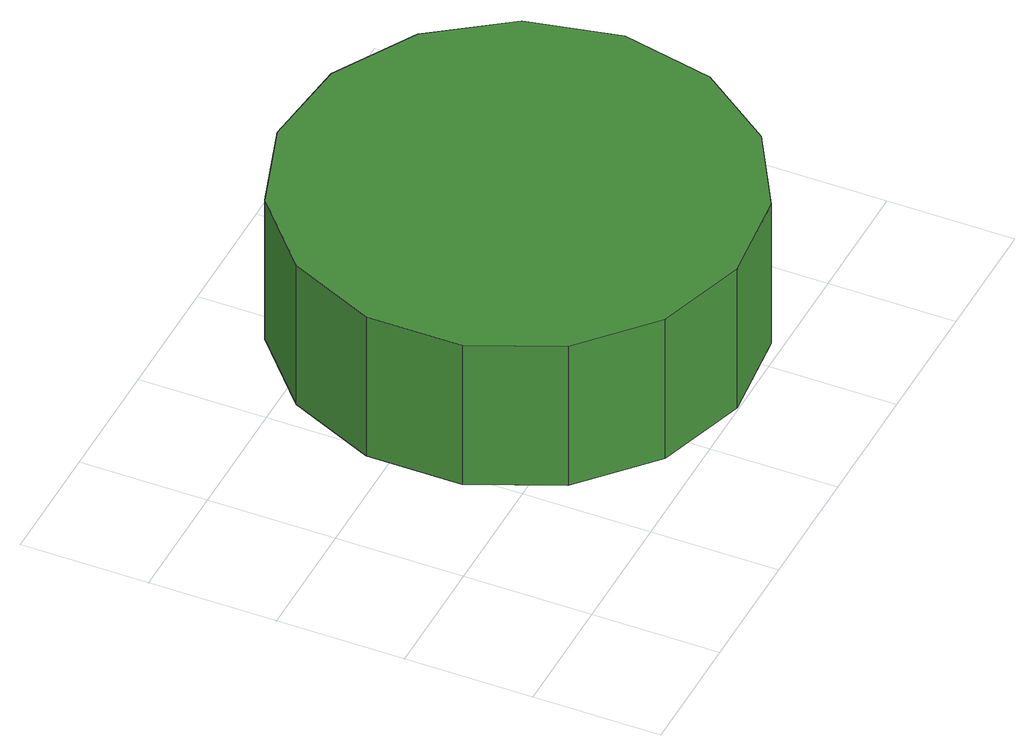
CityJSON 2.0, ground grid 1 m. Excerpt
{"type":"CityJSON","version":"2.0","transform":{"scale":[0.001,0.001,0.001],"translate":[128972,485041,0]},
"CityObjects":{
"tree1":{"type":"SolitaryVegetationObject","attributes":{"function":"something"},"geometry":[{"type":"MultiSurface","lod":"1","boundaries":[[[0,1,2,3,4,5,6,7,8,9,10,11,12,13,14]],[[15,16,17,18,19,20,21,22,23,24,25,26,27,28,29]],[[0,29,28,1]],[[1,28,27,2]],[[2,27,26,3]],[[3,26,25,4]],[[4,25,24,5]],[[5,24,23,6]],[[6,23,22,7]],[[7,22,21,8]],[[8,21,20,9]],[[9,20,19,10]],[[10,19,18,11]],[[11,18,17,12]],[[12,17,16,13]],[[13,16,15,14]],[[14,15,29,0]]]}]}
},
"vertices":[
[4488,1808,1924],[4332,2543,1924],[3891,3150,1924],[3241,3525,1924],[2495,3604,1924],[1781,3372,1924],[1223,2869,1924],[918,2184,1924],[918,1433,1924],[1223,747,1924],[1781,245,1924],[2495,13,1924],[3241,92,1924],[3891,467,1924],[4332,1074,1924],[4332,1074,634],[3891,467,634],[3241,92,634],[2495,13,634],[1781,245,634],[1223,747,634],[918,1433,634],[918,2184,634],[1223,2869,634],[1781,3372,634],[2495,3604,634],[3241,3525,634],[3891,3150,634],[4332,2543,634],[4488,1808,634]
]}
